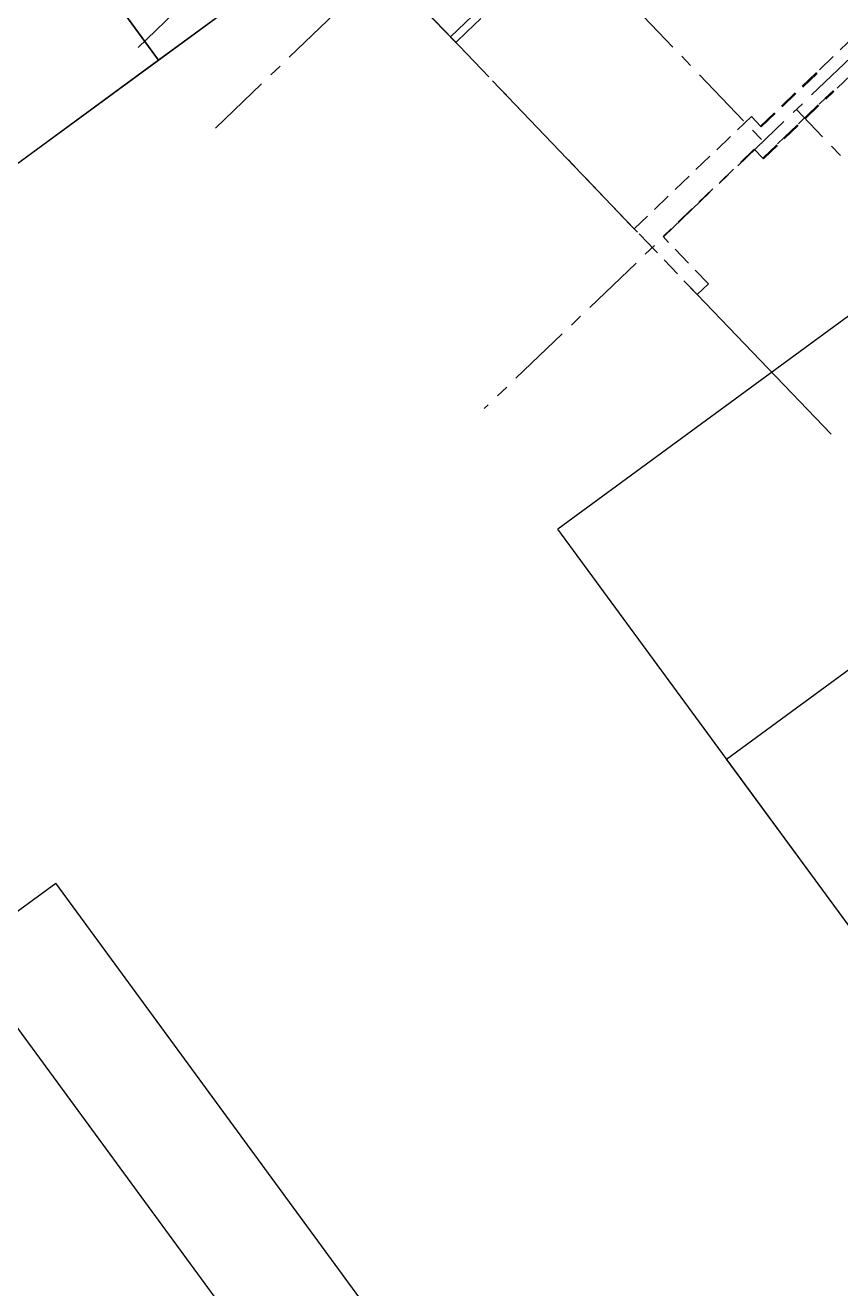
# Model space of a CAD drawing. Header units: millimetres. Extents: x 75184266 to 76346726, y -35077925 to -33679385.
# Drawn here: x 75385031 to 75392997, y -34612087 to -34599746 of the extents above; entities that cross this region are included whole.
import ezdxf

# ---------------------------------------------------------------- set-up
doc = ezdxf.new("R2010")
doc.units = ezdxf.units.MM
doc.header["$LTSCALE"] = 50
doc.header["$MEASUREMENT"] = 0
for name, pattern in [('CENTER', [2, 1.25, -0.25, 0.25, -0.25]), ('HIDDEN2', [0.1875, 0.125, -0.0625]), ('XR-지하3층$0$H', [1.3, 0.8, -0.5])]:
    doc.linetypes.add(name, pattern=pattern)
for name, color, linetype in [('CEN', 1, 'CENTER'), ('XR-지하3층$0$A-주차', 9, 'CONTINUOUS'), ('XR-지하3층$0$일반주차', 8, 'CONTINUOUS')]:
    doc.layers.add(name, color=color, linetype=linetype)
doc.layers.add('건축', color=8, linetype='CONTINUOUS', plot=False)

# ---------------------------------------------------------------- blocks, each defined once
blk = doc.blocks.new('XR-지하3층$0$A$C73B52ADF')
at = {"layer": 'XR-지하3층$0$A-주차', "elevation": 0}
for points in [[(-2038, 2466), (-38, 2466), (-38, -1134), (-2038, -1134)], [(-1166, 2021), (-1166, 1871), (-1832, 1871), (-1832, 2021)]]:
    blk.add_lwpolyline(points, close=True, dxfattribs=at)
blk = doc.blocks.new('XR-지하3층$0$일반형 주차')
at = {"layer": 'XR-지하3층$0$일반주차'}
for p, q in [((750, 3865), (0, 3865)), ((750, 3735), (750, 3865)), ((0, 3735), (750, 3735))]:
    blk.add_line(p, q, dxfattribs=at)
blk.add_lwpolyline([(2300, 5000), (0, 5000), (0, 0), (2300, 0)], close=True, dxfattribs=at)
for centre in [(238, 3800), (563, 3800)]:
    blk.add_circle(centre, 17.5, dxfattribs=at)

msp = doc.modelspace()

# ---------------------------------------------------------------- linework, layer by layer
at = {"layer": 'CEN', "ltscale": 10}
for points in [[(75386774, -34595174), (75392239.1, -34600880)], [(75386888.3, -34600750.1), (75392419.8, -34595452)], [(75389125.7, -34599797.9), (75385690.7, -34596211.6)], [(75388650.7, -34597552.7), (75386134.3, -34599962.9)], [(75394608.3, -34598610.8), (75389513.3, -34603490.8)], [(75390267.8, -34598821.8), (75389184.5, -34599859.3)], [(75389125.7, -34599797.9), (75391178.4, -34601941.1)], [(75396278.5, -34604446.8), (75392564.1, -34600568.7)]]:
    msp.add_lwpolyline(points, dxfattribs=at)
at = {"layer": '건축', "ltscale": 0.5}
for p, q in [((75401088, -34589270.2), (75370603.2, -34611620)), ((75405280.8, -34593636), (75390234.1, -34604667.4))]:
    msp.add_line(p, q, dxfattribs=at)
at = {"layer": '건축', "linetype": 'HIDDEN2', "ltscale": 30}
for p, q in [((75394142.3, -34598884.1), (75392755.7, -34600212.1)), ((75394315.2, -34599064.6), (75392928.6, -34600392.7)), ((75389236.4, -34599913.5, 0), (75389177.6, -34599852.1, 0)), ((75392124.1, -34600637), (75390979.5, -34601733.4)), ((75392152.6, -34600955.9), (75391260.7, -34601810.2)), ((75391595.1, -34602376.1), (75390979.5, -34601733.4)), ((75391703.4, -34602272.4), (75391260.7, -34601810.2)), ((75391703.4, -34602272.4), (75391595.1, -34602376.1))]:
    msp.add_line(p, q, dxfattribs=at)
at = {"layer": '건축', "ltscale": 2}
for p, q in [((75408188.7, -34629153.6), (75390234.1, -34604667.4, 0)), ((75374811.7, -34615834.7), (75385328.7, -34608124.2)), ((75399868.5, -34627953.5), (75385328.7, -34608124.2, 0))]:
    msp.add_line(p, q, dxfattribs=at)
at = {"layer": '건축', "linetype": 'XR-지하3층$0$H', "ltscale": 50}
msp.add_lwpolyline([(75407157.5, -34624823.5), (75401991.6, -34615413.2), (75402473.8, -34615148.5), (75399632.1, -34609972.2), (75395547.6, -34605707.7), (75395150.4, -34606088.1), (75390979.5, -34601733.4), (75389236.4, -34599913.5), (75387725, -34598335.5), (75388653, -34597446.7), (75387667.3, -34596417.6), (75393387, -34590939.3), (75396091.6, -34593763), (75396958.2, -34592933), (75402395, -34598609.3), (75401438.1, -34599525.8), (75402866.4, -34601017.1), (75402928.5, -34600957.7), (75403531.4, -34600515.4)], dxfattribs=at)
at = {"layer": '건축', "linetype": 'HIDDEN2', "ltscale": 30}
for points in [[(75388734.9, -34599389.9), (75389177.6, -34599852.1)], [(75389344.7, -34599809.7), (75389572.2, -34599591.8)], [(75392755.7, -34600212.1), (75392762.6, -34600219.4), (75392221, -34600738.1), (75392214, -34600730.9)], [(75392235.6, -34601042.6), (75392921.7, -34600385.5), (75392928.6, -34600392.7)], [(75392124.1, -34600637), (75392214, -34600730.9)], [(75392152.6, -34600955.9), (75392235.6, -34601042.6)]]:
    msp.add_lwpolyline(points, dxfattribs=at)
at = {"layer": '건축', "linetype": 'HIDDEN2', "ltscale": 30, "elevation": 0}
msp.add_lwpolyline([(75389344.7, -34599809.7), (75389236.4, -34599913.5)], dxfattribs=at)
at = {"layer": '건축', "linetype": 'HIDDEN2', "ltscale": 30}
for points in [[(75392214, -34600730.9), (75392221, -34600738.1), (75392762.6, -34600219.4), (75392755.7, -34600212.1)], [(75392235.6, -34601042.6), (75392242.5, -34601049.8), (75392928.6, -34600392.7), (75392921.7, -34600385.5)]]:
    msp.add_lwpolyline(points, close=True, dxfattribs=at)

# ---------------------------------------------------------------- block references
at = {"layer": '건축'}
for p, rotation in [((75387307.1, -34597967, 0), 36.24761539007821), ((75385694.2, -34599149.5, 0), 36.24761539007821), ((75394001.6, -34607887.1, 0), 306.2476159917877)]:
    msp.add_blockref('XR-지하3층$0$A$C73B52ADF', p, dxfattribs=dict(at, rotation=rotation))
at = {"layer": '건축', "xscale": -1, "rotation": 216.2469333580253}
for p in [(75382553.9, -34610158.5), (75380699, -34611518.4)]:
    msp.add_blockref('XR-지하3층$0$일반형 주차', p, dxfattribs=at)

doc.saveas('drawing.dxf')
